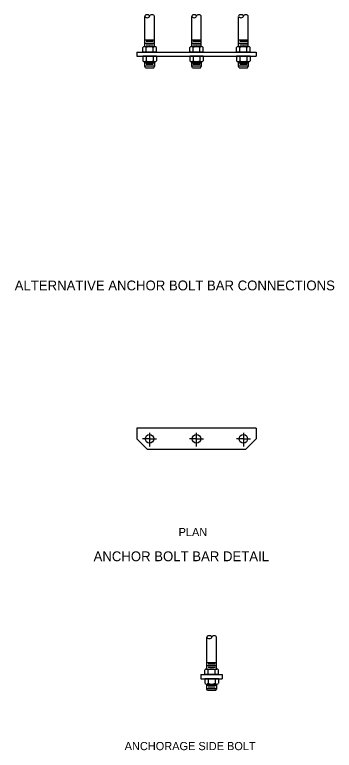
# Model space of a CAD drawing. Extents: x -3705.5 to -3644.9, y 166 to 201.1.
# Drawn here: x -3653.51 to -3647.26, y 184.21 to 198.61 of the extents above; entities that cross this region are included whole.
import ezdxf

# ---------------------------------------------------------------- set-up
doc = ezdxf.new("R2010")
doc.units = 0
for name, color, linetype in [('str_Center-Line-A', 7, 'Continuous'), ('tcd_NO-PLOT', 7, 'Continuous'), ('tcd_SIGN-OVERHEAD', 7, 'Continuous')]:
    doc.layers.add(name, color=color, linetype=linetype)

msp = doc.modelspace()

# ---------------------------------------------------------------- linework, layer by layer
at = {"layer": 'str_Center-Line-A'}
for p, q in [((-3650.872, 190.42), (-3650.872, 190.153)), ((-3649.955, 190.153), (-3649.955, 190.42)), ((-3649.039, 190.42), (-3649.039, 190.153)), ((-3650.872, 190.304), (-3651.009, 190.304)), ((-3650.872, 190.304), (-3650.735, 190.304)), ((-3649.955, 190.304), (-3650.092, 190.304)), ((-3649.955, 190.304), (-3649.819, 190.304)), ((-3649.039, 190.304), (-3649.175, 190.304)), ((-3649.039, 190.304), (-3648.902, 190.304))]:
    msp.add_line(p, q, dxfattribs=at)
at = {"layer": 'tcd_SIGN-OVERHEAD'}
for p, q in [((-3650.966, 197.983), (-3650.966, 198.574)), ((-3650.778, 197.983), (-3650.778, 198.577)), ((-3650.049, 197.983), (-3650.049, 198.574)), ((-3649.861, 197.983), (-3649.861, 198.577)), ((-3649.133, 197.983), (-3649.133, 198.574)), ((-3648.945, 197.983), (-3648.945, 198.577)), ((-3650.966, 198.115), (-3650.778, 198.115)), ((-3650.966, 198.052), (-3650.778, 198.052)), ((-3650.942, 198.086), (-3650.801, 198.086)), ((-3650.049, 198.115), (-3649.861, 198.115)), ((-3650.049, 198.052), (-3649.861, 198.052)), ((-3650.025, 198.086), (-3649.884, 198.086)), ((-3649.133, 198.115), (-3648.945, 198.115)), ((-3649.133, 198.052), (-3648.945, 198.052)), ((-3649.109, 198.086), (-3648.967, 198.086)), ((-3651.005, 197.877), (-3651.004, 197.965)), ((-3650.972, 197.983), (-3650.772, 197.983)), ((-3650.966, 197.983), (-3650.778, 197.983)), ((-3650.942, 198.018), (-3650.801, 198.018)), ((-3650.939, 197.877), (-3650.939, 197.965)), ((-3650.805, 197.877), (-3650.805, 197.965)), ((-3650.739, 197.877), (-3650.739, 197.965)), ((-3650.088, 197.877), (-3650.088, 197.965)), ((-3650.055, 197.983), (-3649.855, 197.983)), ((-3650.049, 197.983), (-3649.861, 197.983)), ((-3650.025, 198.018), (-3649.884, 198.018)), ((-3650.022, 197.877), (-3650.022, 197.965)), ((-3649.888, 197.877), (-3649.888, 197.965)), ((-3649.823, 197.877), (-3649.823, 197.965)), ((-3649.171, 197.877), (-3649.171, 197.965)), ((-3649.138, 197.983), (-3648.939, 197.983)), ((-3649.133, 197.983), (-3648.945, 197.983)), ((-3649.109, 198.018), (-3648.967, 198.018)), ((-3649.106, 197.877), (-3649.106, 197.965)), ((-3648.972, 197.877), (-3648.972, 197.965)), ((-3648.906, 197.877), (-3648.906, 197.965)), ((-3651.122, 197.877), (-3648.789, 197.877)), ((-3651.122, 197.877), (-3651.122, 197.794)), ((-3651.122, 197.794), (-3648.789, 197.794)), ((-3650.739, 197.877), (-3651.005, 197.877)), ((-3650.739, 197.794), (-3651.005, 197.794)), ((-3651.005, 197.794), (-3651.004, 197.705)), ((-3650.939, 197.794), (-3650.939, 197.705)), ((-3650.805, 197.794), (-3650.805, 197.705)), ((-3650.739, 197.794), (-3650.739, 197.705)), ((-3649.823, 197.877), (-3650.088, 197.877)), ((-3649.823, 197.794), (-3650.088, 197.794)), ((-3650.088, 197.794), (-3650.088, 197.705)), ((-3650.022, 197.794), (-3650.022, 197.705)), ((-3649.888, 197.794), (-3649.888, 197.705)), ((-3649.823, 197.794), (-3649.823, 197.705)), ((-3648.906, 197.877), (-3649.171, 197.877)), ((-3648.906, 197.794), (-3649.171, 197.794)), ((-3649.171, 197.794), (-3649.171, 197.705)), ((-3649.106, 197.794), (-3649.106, 197.705)), ((-3648.972, 197.794), (-3648.972, 197.705)), ((-3648.906, 197.794), (-3648.906, 197.705)), ((-3648.789, 197.877), (-3648.789, 197.794)), ((-3650.972, 197.688), (-3650.772, 197.688)), ((-3650.966, 197.593), (-3650.966, 197.688)), ((-3650.966, 197.666), (-3650.779, 197.666)), ((-3650.966, 197.603), (-3650.779, 197.603)), ((-3650.942, 197.637), (-3650.801, 197.637)), ((-3650.778, 197.686), (-3650.778, 197.593)), ((-3650.778, 197.641), (-3650.778, 197.641)), ((-3650.778, 197.641), (-3650.778, 197.641)), ((-3650.778, 197.641), (-3650.778, 197.641)), ((-3650.778, 197.632), (-3650.778, 197.632)), ((-3650.778, 197.595), (-3650.778, 197.595)), ((-3650.778, 197.595), (-3650.778, 197.595)), ((-3650.778, 197.595), (-3650.778, 197.595)), ((-3650.055, 197.688), (-3649.855, 197.688)), ((-3650.049, 197.593), (-3650.049, 197.688)), ((-3650.049, 197.666), (-3649.862, 197.666)), ((-3650.049, 197.603), (-3649.862, 197.603)), ((-3650.025, 197.637), (-3649.884, 197.637)), ((-3649.861, 197.686), (-3649.861, 197.593)), ((-3649.861, 197.641), (-3649.861, 197.641)), ((-3649.861, 197.641), (-3649.861, 197.641)), ((-3649.861, 197.641), (-3649.861, 197.641)), ((-3649.861, 197.632), (-3649.861, 197.632)), ((-3649.861, 197.595), (-3649.861, 197.595)), ((-3649.861, 197.595), (-3649.861, 197.595)), ((-3649.861, 197.595), (-3649.861, 197.595)), ((-3649.138, 197.688), (-3648.939, 197.688)), ((-3649.133, 197.593), (-3649.133, 197.688)), ((-3649.133, 197.666), (-3648.945, 197.666)), ((-3649.133, 197.603), (-3648.945, 197.603)), ((-3649.109, 197.637), (-3648.967, 197.637)), ((-3648.945, 197.686), (-3648.945, 197.593)), ((-3648.945, 197.641), (-3648.945, 197.641)), ((-3648.945, 197.641), (-3648.945, 197.641)), ((-3648.945, 197.641), (-3648.945, 197.641)), ((-3648.945, 197.595), (-3648.945, 197.595)), ((-3648.945, 197.595), (-3648.945, 197.595)), ((-3648.945, 197.595), (-3648.945, 197.595)), ((-3648.944, 197.632), (-3648.944, 197.632)), ((-3650.953, 197.57), (-3650.966, 197.593)), ((-3650.953, 197.57), (-3650.791, 197.57)), ((-3650.791, 197.57), (-3650.778, 197.593)), ((-3650.036, 197.57), (-3650.049, 197.593)), ((-3650.036, 197.57), (-3649.875, 197.57)), ((-3649.875, 197.57), (-3649.861, 197.593)), ((-3649.119, 197.57), (-3649.133, 197.593)), ((-3649.119, 197.57), (-3648.958, 197.57)), ((-3648.958, 197.57), (-3648.945, 197.593)), ((-3648.789, 190.512), (-3651.122, 190.512)), ((-3651.122, 190.512), (-3651.122, 190.304)), ((-3648.789, 190.512), (-3648.789, 190.304)), ((-3650.914, 190.095), (-3651.122, 190.304)), ((-3648.997, 190.095), (-3648.789, 190.304)), ((-3648.997, 190.095), (-3650.914, 190.095)), ((-3649.751, 185.795), (-3649.751, 186.417)), ((-3649.564, 185.795), (-3649.564, 186.42)), ((-3649.759, 185.795), (-3649.559, 185.795)), ((-3649.751, 185.927), (-3649.565, 185.927)), ((-3649.751, 185.864), (-3649.565, 185.864)), ((-3649.729, 185.897), (-3649.588, 185.897)), ((-3649.729, 185.83), (-3649.588, 185.83)), ((-3649.867, 185.689), (-3649.451, 185.689)), ((-3649.867, 185.689), (-3649.867, 185.605)), ((-3649.792, 185.689), (-3649.792, 185.777)), ((-3649.526, 185.689), (-3649.792, 185.689)), ((-3649.726, 185.689), (-3649.726, 185.777)), ((-3649.592, 185.689), (-3649.592, 185.777)), ((-3649.526, 185.689), (-3649.526, 185.777)), ((-3649.451, 185.689), (-3649.451, 185.605)), ((-3649.867, 185.605), (-3649.451, 185.605)), ((-3649.526, 185.605), (-3649.792, 185.605)), ((-3649.792, 185.605), (-3649.792, 185.517)), ((-3649.759, 185.499), (-3649.559, 185.499)), ((-3649.753, 185.404), (-3649.753, 185.499)), ((-3649.726, 185.605), (-3649.726, 185.517)), ((-3649.592, 185.605), (-3649.592, 185.517)), ((-3649.565, 185.498), (-3649.565, 185.404)), ((-3649.526, 185.605), (-3649.526, 185.517)), ((-3649.753, 185.478), (-3649.566, 185.478)), ((-3649.753, 185.415), (-3649.566, 185.415)), ((-3649.74, 185.381), (-3649.753, 185.404)), ((-3649.74, 185.381), (-3649.578, 185.381)), ((-3649.729, 185.448), (-3649.588, 185.448)), ((-3649.578, 185.381), (-3649.565, 185.404)), ((-3649.565, 185.452), (-3649.565, 185.452)), ((-3649.565, 185.452), (-3649.565, 185.452)), ((-3649.565, 185.452), (-3649.565, 185.452)), ((-3649.565, 185.444), (-3649.565, 185.444)), ((-3649.565, 185.407), (-3649.565, 185.407)), ((-3649.565, 185.407), (-3649.565, 185.407)), ((-3649.565, 185.407), (-3649.565, 185.407))]:
    msp.add_line(p, q, dxfattribs=at)
for centre in [(-3650.872, 190.304), (-3649.955, 190.304), (-3649.039, 190.304)]:
    msp.add_circle(centre, 0.0833, dxfattribs=at)
for centre, radius, start, end in [((-3650.972, 197.943), 0.04, 34.021, 145.2349), ((-3650.872, 197.847), 0.136, 60.4919, 119.5081), ((-3650.772, 197.943), 0.04, 34.7651, 145.979), ((-3650.055, 197.943), 0.04, 34.021, 145.2349), ((-3649.955, 197.847), 0.136, 60.4919, 119.5081), ((-3649.855, 197.943), 0.04, 34.7651, 145.979), ((-3649.139, 197.943), 0.04, 34.021, 145.2349), ((-3649.039, 197.847), 0.136, 60.4919, 119.5081), ((-3648.939, 197.943), 0.04, 34.7651, 145.979), ((-3650.972, 197.728), 0.04, 214.7651, 325.979), ((-3650.872, 197.824), 0.136, 240.4919, 299.5081), ((-3650.772, 197.728), 0.04, 214.021, 325.2349), ((-3650.055, 197.728), 0.04, 214.7651, 325.979), ((-3649.955, 197.824), 0.136, 240.4919, 299.5081), ((-3649.855, 197.728), 0.04, 214.021, 325.2349), ((-3649.139, 197.728), 0.04, 214.7651, 325.979), ((-3649.039, 197.824), 0.136, 240.4919, 299.5081), ((-3648.939, 197.728), 0.04, 214.021, 325.2349), ((-3649.759, 185.755), 0.04, 34.021, 145.2349), ((-3649.659, 185.659), 0.136, 60.4919, 119.5081), ((-3649.559, 185.755), 0.04, 34.7651, 145.979), ((-3649.759, 185.539), 0.04, 214.7651, 325.979), ((-3649.659, 185.635), 0.136, 240.4919, 299.5081), ((-3649.559, 185.539), 0.04, 214.021, 325.2349)]:
    msp.add_arc(centre, radius, start, end, dxfattribs=at)
for centre, major_axis, ratio, start_param, end_param in [((-3650.919, 198.577), (0.047, 0), 0.618207, 0, 3.141593), ((-3650.825, 198.577), (-0.047, 0), 0.595292, 3.141593, 6.283185), ((-3650.002, 198.577), (0.047, 0), 0.618207, 0, 3.141593), ((-3649.908, 198.577), (-0.047, 0), 0.595292, 3.141593, 6.283185), ((-3649.085, 198.577), (0.047, 0), 0.618207, 0, 3.141593), ((-3648.991, 198.577), (-0.047, 0), 0.595292, 3.141593, 6.283185), ((-3650.919, 198.577), (0.047, 0), 0.618207, 3.141593, 6.283185), ((-3650.002, 198.577), (0.047, 0), 0.618207, 3.141593, 6.283185), ((-3649.085, 198.577), (0.047, 0), 0.618207, 3.141593, 6.283185), ((-3649.704, 186.42), (0.047, 0), 0.618207, 0, 3.141593), ((-3649.704, 186.42), (0.047, 0), 0.618207, 3.141593, 6.283185), ((-3649.611, 186.42), (-0.047, 0), 0.595292, 3.141593, 6.283185)]:
    msp.add_ellipse(centre, major_axis=major_axis, ratio=ratio, start_param=start_param, end_param=end_param, dxfattribs=at)

# ---------------------------------------------------------------- texts
at = {"layer": 'tcd_NO-PLOT'}
for s, height, p in [('ALTERNATIVE ANCHOR BOLT BAR CONNECTIONS', 0.19235, (-3653.509, 193.21)), ('PLAN', 0.1603, (-3650.305, 188.398)), ('ANCHOR BOLT BAR DETAIL', 0.19235, (-3651.967, 187.907)), ('ANCHORAGE SIDE BOLT', 0.16029, (-3651.359, 184.208))]:
    msp.add_text(s, height=height, dxfattribs=at).set_placement(p)

doc.saveas('drawing.dxf')
